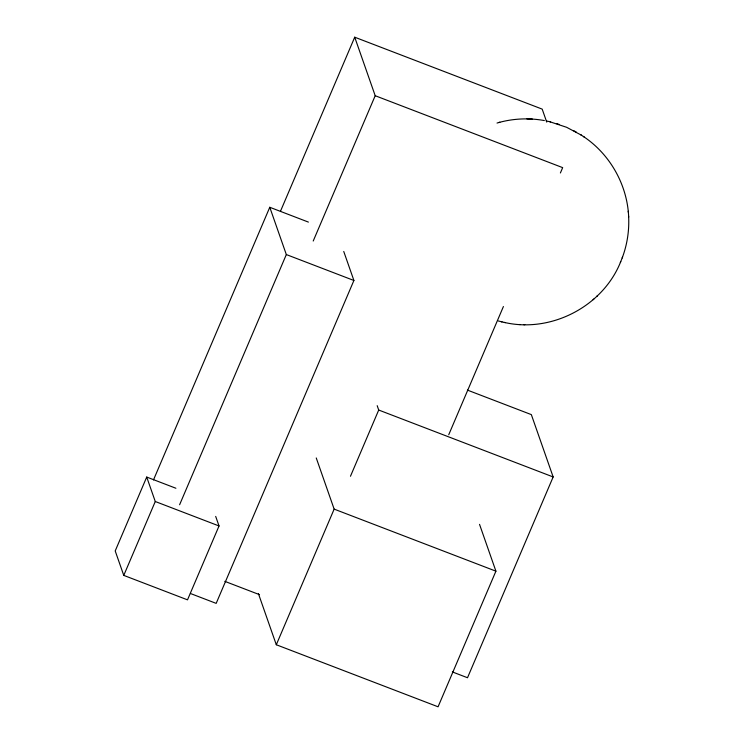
<?xml version="1.0" encoding="UTF-8"?>
<svg xmlns="http://www.w3.org/2000/svg" width="744" height="744" viewBox="0 0 744 744"><rect width="100%" height="100%" fill="white"/><g stroke="black" fill="none" stroke-linecap="round" stroke-linejoin="round"><path stroke-width="1.12" d="M622.198 257.945C627.22 244.674 629.405 230.324 628.606 216.16M504.302 322.412C551.09 333.331 603.049 306.379 620.747 261.6M620.366 262.539L622.57 256.996M175.9 488.25L146.717 477.062L115.208 550.941L123.764 575.391L187.516 599.85L219.034 525.962L215.686 516.401M153.487 479.917L269.774 207.278L308.397 222.093M123.764 575.391L155.273 501.512L146.717 477.062M280.432 211.361L354.721 37.2L542.19 109.117L546.738 122.118M179.611 504.748L286.328 254.56L269.774 207.278M313.215 241.028L375.199 95.716L354.721 37.2M343.747 251.472L353.902 280.479L216.179 603.375L190.436 593.498M479.536 524.353L495.913 571.169L438.067 706.8L276.303 644.75L334.149 509.119L316.247 457.951M350.471 476.253L378.715 410.037L377.189 405.666M448.734 434.747L503.418 306.528M560.39 172.971L562.669 167.633L375.199 95.716M467.418 390.098L531.337 414.613L553.155 476.951L467.511 677.738L452.343 671.916M593.089 299.72L593.842 299.042M596.716 296.4L597.479 295.712M498.889 122.509C513.639 118.454 529.309 117.822 544.357 120.556M497.029 123.048L499.838 122.23M532.323 119.077L526.929 118.882M519.424 324.524L520.391 324.561M523.739 324.672L524.818 324.719M549.723 121.709L566.612 127.289L581.455 135.203M498.248 320.943L502.033 321.892M546.375 120.947L550.616 121.914M501.131 321.687L505.371 322.654M559.414 124.518L556.614 123.606M286.328 254.56L353.902 280.479M378.715 410.037L553.155 476.951M334.149 509.119L495.913 571.169M155.273 501.512L219.034 525.962M224.8 581.343L259.479 594.651M576.247 132.069L573.522 130.6M583.361 136.468C610.108 154.194 627.443 185.117 628.68 217.183M580.683 134.692L584.291 137.073M258.391 593.572L276.303 644.75M628.243 211.268L628.317 212.263"/></g></svg>
